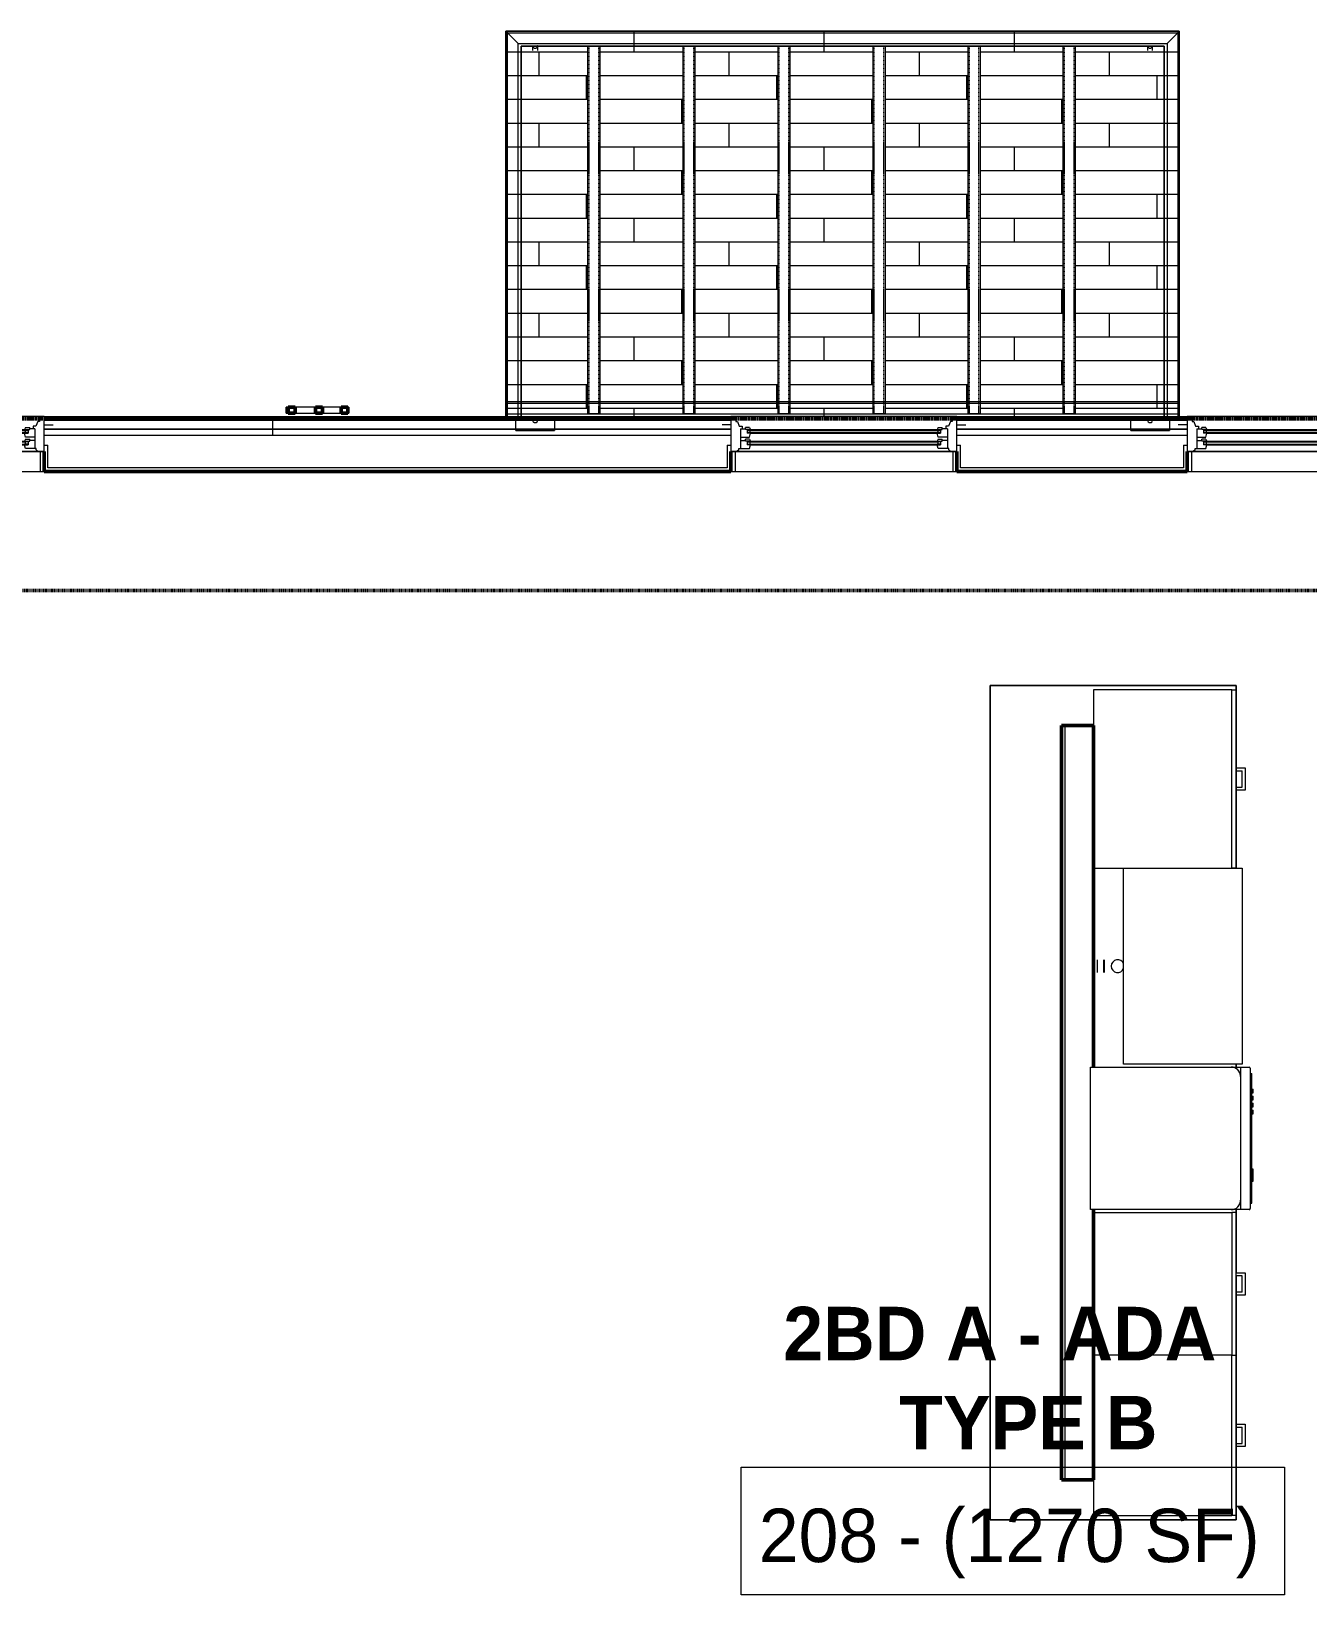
# Model space of a CAD drawing. Header units: inches. Extents: x -4218 to -1830, y 9767 to 12426.
# Drawn here: x -3792.3 to -3577.5, y 11920.6 to 12183.8 of the extents above; entities that cross this region are included whole.
import ezdxf

# ---------------------------------------------------------------- set-up
doc = ezdxf.new("R2010")
doc.units = ezdxf.units.IN
doc.header["$MEASUREMENT"] = 0
doc.linetypes.add('Dash 1_16_', pattern=[0.125, 0.0625, -0.0625])
doc.linetypes.add('Hidden 1_8_', pattern=[0.1875, 0.125, -0.0625])
for name, color, linetype, lineweight in [('0-1', 7, 'Continuous', 5), ('0-2', 10, 'Continuous', 9), ('A-AREA-IDEN', 2, 'Continuous', 9), ('A-FLOR-3', 192, 'Continuous', 9), ('A-FLOR-PATT-1', 9, 'Continuous', 9), ('A-GENM', 5, 'Continuous', 9), ('A-GENM-6', 5, 'Continuous', 50), ('A-GLAZ-1', 151, 'Continuous', 9), ('A-GLAZ-2', 151, 'Continuous', 20), ('A-WALL', 113, 'Continuous', 13), ('A-WALL-1', 7, 'Continuous', 50), ('A-WALL-2', 250, 'Continuous', 13), ('A-WALL-4', 252, 'Continuous', 9), ('A-WALL-7', 113, 'Continuous', 9), ('A-WALL-8', 113, 'Continuous', 50), ('C-PROP-LINE-1', 91, 'Dash 1_16_', 50), ('P-SANR-FIXT-1', 10, 'Continuous', 9), ('P-SANR-FIXT-2', 252, 'Continuous', 9), ('Q-CASE-2', 10, 'Continuous', 9), ('Q-SPCQ-1', 10, 'Continuous', 9), ('S-BEAM', 12, 'Continuous', 9), ('S-BEAM-1', 12, 'Hidden 1_8_', 9)]:
    doc.layers.add(name, color=color, linetype=linetype, lineweight=lineweight)
doc.styles.add('Century Gothic', font='ufonts.com_century-gothic.ttf', dxfattribs={"height": 9})
doc.styles.add('Century Gothic_B', font='GOTHICB.TTF', dxfattribs={"height": 9})

# ---------------------------------------------------------------- blocks, each defined once
blk = doc.blocks.new('Dishwasher_15404 - 34_ counter-547918-BACKGROUND - RCP - 2ND FLOOR')
at = {"layer": 'Q-SPCQ-1'}
for p, q in [((0, 24), (23.68, 24)), ((0, 0), (0, 24)), ((23.68, 24), (25.25, 24)), ((25.25, 24), (26.68, 24)), ((25.25, 24), (25.25, 22.43)), ((26.87, 23.8), (26.87, 0.2)), ((25.25, 22.43), (25.25, 1.57)), ((26.87, 22.91), (27.12, 22.91)), ((27.12, 21.39), (27.12, 22.91)), ((27.12, 20.19), (27.12, 21.39)), ((27.12, 20.28), (27.37, 20.28)), ((27.12, 3.81), (27.12, 20.19)), ((27.12, 19.69), (27.37, 19.69)), ((27.12, 19.1), (27.37, 19.1)), ((27.12, 18.51), (27.37, 18.51)), ((27.37, 19.69), (27.37, 20.28)), ((27.37, 18.51), (27.37, 19.1)), ((27.12, 17.92), (27.37, 17.92)), ((27.12, 17.33), (27.37, 17.33)), ((27.12, 16.74), (27.37, 16.74)), ((27.12, 16.15), (27.37, 16.15)), ((27.37, 17.33), (27.37, 17.92)), ((27.37, 16.15), (27.37, 16.74)), ((27.37, 6.79), (27.12, 6.79)), ((27.37, 5.81), (27.37, 6.79)), ((27.37, 4.82), (27.37, 5.81)), ((27.12, 4.82), (27.37, 4.82)), ((27.12, 2.61), (27.12, 3.81)), ((23.68, 0), (0, 0)), ((25.25, 1.57), (25.25, 0)), ((26.87, 1.09), (27.12, 1.09)), ((27.12, 1.09), (27.12, 2.61)), ((25.25, 0), (23.68, 0)), ((26.68, 0), (25.25, 0))]:
    blk.add_line(p, q, dxfattribs=at)
for centre, radius, start, end in [((23.68, 22.43), 1.57, 360, 90), ((26.68, 23.8), 0.197, 360, 90), ((23.68, 22.43), 1.57, 32.077, 42.3359), ((23.68, 22.43), 1.57, 17.8182, 27.5266), ((23.68, 22.43), 1.57, 360, 13.6425), ((23.68, 1.57), 1.57, 270, 360), ((23.68, 1.57), 1.57, 317.6641, 327.923), ((23.68, 1.57), 1.57, 332.4734, 342.1818), ((23.68, 1.57), 1.57, 346.3575, 360), ((26.68, 0.2), 0.197, 270, 360), ((26.68, 0.2), 0.197, 270, 345)]:
    blk.add_arc(centre, radius, start, end, dxfattribs=at)
blk = doc.blocks.new('Base Cabinet 3 Drawer 230 - Base Cabinet 3 Drawer 230 30_-2574837-BACKGROUND - RCP - 2ND FLOOR')
at = {"layer": 'Q-CASE-2'}
for p, q in [((-14.26, 24), (15.74, 24)), ((-14.26, 23.25), (-14.26, 24)), ((-1.14, 24), (-1.14, 25.5)), ((-1.14, 25.5), (2.61, 25.5)), ((-1.14, 24), (-0.64, 24)), ((2.11, 25), (-0.64, 25)), ((-0.64, 24), (-0.64, 25)), ((2.11, 24), (2.11, 25)), ((2.61, 24), (2.11, 24)), ((2.61, 25.5), (2.61, 24)), ((15.74, 24), (15.74, 23.25)), ((15.74, 23.25), (-14.26, 23.25)), ((-14.26, 23.25), (-14.26, 0)), ((15.74, 0), (15.74, 23.25)), ((-14.26, 0), (15.74, 0))]:
    blk.add_line(p, q, dxfattribs=at)
blk = doc.blocks.new('Base Cabinet 3 Drawer 230 - Base Cabinet 3 Drawer 230 24_-2554933-BACKGROUND - RCP - 2ND FLOOR')
at = {"layer": 'Q-CASE-2'}
for p, q in [((-11.26, -23.25), (-11.26, 0)), ((-11.26, 0), (12.74, 0)), ((12.74, 0), (12.74, -23.25)), ((-11.26, -23.25), (-11.26, -24)), ((12.74, -23.25), (-11.26, -23.25)), ((12.74, -24), (12.74, -23.25)), ((-11.26, -24), (12.74, -24)), ((-0.64, -24), (-1.14, -24)), ((-1.14, -25.5), (-1.14, -24)), ((2.61, -25.5), (-1.14, -25.5)), ((-0.64, -25), (-0.64, -24)), ((-0.64, -25), (2.11, -25)), ((2.11, -25), (2.11, -24)), ((2.11, -24), (2.61, -24)), ((2.61, -24), (2.61, -25.5))]:
    blk.add_line(p, q, dxfattribs=at)
blk = doc.blocks.new('Base Cabinet 3 Drawer 230 - Base Cabinet 3 Drawer 230 27_-2602705-BACKGROUND - RCP - 2ND FLOOR')
at = {"layer": 'Q-CASE-2'}
for p, q in [((-12.76, 24), (14.24, 24)), ((-12.76, 23.25), (-12.76, 24)), ((-1.14, 24), (-1.14, 25.5)), ((-1.14, 25.5), (2.61, 25.5)), ((-1.14, 24), (-0.64, 24)), ((2.11, 25), (-0.64, 25)), ((-0.64, 24), (-0.64, 25)), ((2.11, 24), (2.11, 25)), ((2.61, 24), (2.11, 24)), ((2.61, 25.5), (2.61, 24)), ((14.24, 24), (14.24, 23.25)), ((14.24, 23.25), (-12.76, 23.25)), ((-12.76, 23.25), (-12.76, 0)), ((14.24, 0), (14.24, 23.25)), ((-12.76, 0), (14.24, 0))]:
    blk.add_line(p, q, dxfattribs=at)
blk = doc.blocks.new('kitchen_faucet_14143 - kitchen_faucet_14143-V46-BACKGROUND - RCP - 2ND FLOOR')
at = {"layer": 'P-SANR-FIXT-2'}
for p, q in [((2.26, -1.08), (2.26, 1.08)), ((2.34, 1.08), (2.34, 0.54)), ((2.34, 0.54), (2.34, 0)), ((3.44, -0.28), (3.44, 1.08)), ((2.34, 0), (2.34, -0.77)), ((2.34, -0.77), (2.34, -1.08)), ((3.44, -0.94), (3.44, -0.28)), ((3.44, -1.08), (3.44, -0.94))]:
    blk.add_line(p, q, dxfattribs=at)
at = {"layer": 'P-SANR-FIXT-2', "flags": 128}
blk.add_lwpolyline([(-0.92, -0.6), (-0.96, -0.61), (-1, -0.63)], dxfattribs=at)
at = {"layer": 'P-SANR-FIXT-2'}
for start, end in [(0, 159.9003), (200.0997, 360)]:
    blk.add_arc((0, 0), 1.08, start, end, dxfattribs=at)
blk = doc.blocks.new('Stainless Steel Farmhous Kitchen Sink - Stainless Steel Farmhous Kitchen Sink-2443921-BACKGROUND - RCP - 2ND FLOOR')
at = {"layer": 'P-SANR-FIXT-1'}
for p, q in [((-33, -22.2), (-33, -2.25)), ((-33, -2.25), (0, -2.25)), ((0, -2.25), (0, -22.2)), ((0, -22.2), (-33, -22.2))]:
    blk.add_line(p, q, dxfattribs=at)
blk = doc.blocks.new('CTR - 1st Phase - Unit Layouts_rvt-1-BACKGROUND - RCP - 2ND FLOOR')
at = {"layer": 'A-WALL-1'}
for p, q in [((-3618.87, 11939.94), (-3618.87, 12066.94)), ((-3618.87, 12066.94), (-3613.5, 12066.94)), ((-3613.5, 12066.94), (-3613.5, 12009.44)), ((-3613.5, 11985.44), (-3613.5, 11939.94)), ((-3613.5, 11939.94), (-3618.87, 11939.94))]:
    blk.add_line(p, q, dxfattribs=at)
at = {"layer": 'A-WALL-2'}
blk.add_line((-3618.25, 11939.94), (-3618.25, 12066.94), dxfattribs=at)
at = {"layer": 'A-WALL-4'}
for p, q in [((-3618.87, 12066.94), (-3613.5, 12066.94)), ((-3618.87, 11939.94), (-3618.87, 12066.94)), ((-3613.5, 12066.94), (-3613.5, 12009.44)), ((-3613.5, 11985.44), (-3613.5, 11939.94)), ((-3618.87, 11939.94), (-3613.5, 11939.94))]:
    blk.add_line(p, q, dxfattribs=at)
at = {"layer": 'A-WALL-7'}
for p, q in [((-3630.87, 12073.71), (-3630.87, 11933.19)), ((-3589.5, 12073.71), (-3630.87, 12073.71)), ((-3630.87, 11933.19), (-3630.87, 12073.71)), ((-3630.87, 12073.71), (-3589.5, 12073.71)), ((-3589.5, 12059.81), (-3589.5, 12073.71)), ((-3589.5, 12073.71), (-3589.5, 12059.81)), ((-3589.5, 12059.32), (-3589.5, 12059.81)), ((-3589.5, 12056.56), (-3589.5, 12059.32)), ((-3589.5, 12059.32), (-3589.5, 12056.56)), ((-3589.5, 12056.06), (-3589.5, 12056.56)), ((-3589.5, 12042.94), (-3589.5, 12056.06)), ((-3589.5, 12056.06), (-3589.5, 12042.94)), ((-3589.5, 12009.44), (-3589.5, 12009.94)), ((-3589.5, 12009.94), (-3589.5, 12009.44)), ((-3589.5, 11974.81), (-3589.5, 11985.44)), ((-3589.5, 11985.44), (-3589.5, 11974.81)), ((-3589.5, 11974.32), (-3589.5, 11974.81)), ((-3589.5, 11971.56), (-3589.5, 11974.32)), ((-3589.5, 11974.32), (-3589.5, 11971.56)), ((-3589.5, 11971.06), (-3589.5, 11971.56)), ((-3589.5, 11949.31), (-3589.5, 11971.06)), ((-3589.5, 11971.06), (-3589.5, 11949.31)), ((-3589.5, 11948.82), (-3589.5, 11949.31)), ((-3589.5, 11946.06), (-3589.5, 11948.82)), ((-3589.5, 11948.82), (-3589.5, 11946.06)), ((-3589.5, 11945.56), (-3589.5, 11946.06)), ((-3589.5, 11933.19), (-3589.5, 11945.56)), ((-3589.5, 11945.56), (-3589.5, 11933.19)), ((-3630.87, 11933.19), (-3589.5, 11933.19)), ((-3589.5, 11933.19), (-3630.87, 11933.19))]:
    blk.add_line(p, q, dxfattribs=at)
at = {"layer": '0-2'}
for name, p, rotation in [('Base Cabinet 3 Drawer 230 - Base Cabinet 3 Drawer 230 30_-2574837-BACKGROUND - RCP - 2ND FLOOR', (-3613.5, 12058.68), 270.0000000000004), ('Stainless Steel Farmhous Kitchen Sink - Stainless Steel Farmhous Kitchen Sink-2443921-BACKGROUND - RCP - 2ND FLOOR', (-3610.68, 12042.94), 89.99999999999078), ('kitchen_faucet_14143 - kitchen_faucet_14143-V46-BACKGROUND - RCP - 2ND FLOOR', (-3609.45, 12026.44), 180), ('Base Cabinet 3 Drawer 230 - Base Cabinet 3 Drawer 230 24_-2554933-BACKGROUND - RCP - 2ND FLOOR', (-3613.5, 11972.2), 89.99999999998622), ('Base Cabinet 3 Drawer 230 - Base Cabinet 3 Drawer 230 27_-2602705-BACKGROUND - RCP - 2ND FLOOR', (-3613.5, 11948.18), 270.0000000000004)]:
    blk.add_blockref(name, p, dxfattribs=dict(at, rotation=rotation))
blk.add_blockref('Dishwasher_15404 - 34_ counter-547918-BACKGROUND - RCP - 2ND FLOOR', (-3614, 11985.44), dxfattribs=at)
blk = doc.blocks.new('Basic Wall _ EXT - FIBER CEMENT - LARGE - ___-2505162-BACKGROUND - RCP - 2ND FLOOR')
at = {"layer": 'A-WALL-7'}
for p, q in [((-3674.54, 12118.91), (-3790.11, 12118.91)), ((-3674.54, 12118.91), (-3790.11, 12118.91)), ((-3790.11, 12118.88), (-3674.54, 12118.88)), ((-3674.54, 12118.88), (-3790.11, 12118.88)), ((-3674.54, 12116.87), (-3790.11, 12116.87)), ((-3674.54, 12116.87), (-3790.11, 12116.87)), ((-3790.11, 12116.84), (-3674.54, 12116.84)), ((-3751.71, 12116.84), (-3790.11, 12116.84)), ((-3674.54, 12116.84), (-3751.71, 12116.84)), ((-3597.74, 12118.91), (-3636.51, 12118.91)), ((-3597.74, 12118.91), (-3636.51, 12118.91)), ((-3636.51, 12118.88), (-3597.74, 12118.88)), ((-3597.74, 12118.88), (-3636.51, 12118.88)), ((-3597.74, 12116.87), (-3636.51, 12116.87)), ((-3597.74, 12116.87), (-3636.51, 12116.87)), ((-3636.51, 12116.84), (-3597.74, 12116.84)), ((-3597.74, 12116.84), (-3636.51, 12116.84))]:
    blk.add_line(p, q, dxfattribs=at)
blk = doc.blocks.new('Window-Double_Hung-Andersen-400_Series-Tilt_Wash - DOUBLE HUNG - REVERSE COTTAGE - 2ND FLOOR-2888385-BACKGROUND - RCP - 2ND FLOOR')
at = {"layer": 'A-GLAZ-1'}
for p, q in [((-16.29, 2.5), (-15.7, 2.5)), ((-16.29, 2.12), (-15.7, 2.12)), ((-16.29, 0.56), (-15.7, 0.56)), ((-16.29, 0.19), (-15.7, 0.19)), ((-15.82, 2.5), (-15.82, 2.12)), ((-15.82, 0.56), (-15.82, 0.19)), ((-15.7, 2.62), (15.7, 2.62)), ((-15.7, 2.5), (15.7, 2.5)), ((-15.7, 2.12), (15.7, 2.12)), ((-15.7, 2), (15.7, 2)), ((-15.7, 0.69), (15.7, 0.69)), ((-15.7, 0.56), (15.7, 0.56)), ((-15.7, 0.19), (15.7, 0.19)), ((-15.7, 0.06), (15.7, 0.06)), ((16.29, 2.5), (15.7, 2.5)), ((16.29, 2.12), (15.7, 2.12)), ((16.29, 0.56), (15.7, 0.56)), ((16.29, 0.19), (15.7, 0.19)), ((15.82, 2.5), (15.82, 2.12)), ((15.82, 0.56), (15.82, 0.19)), ((-19.01, -2.44), (-19.01, -3.94)), ((-19.01, -2.44), (-18.95, -2.44)), ((18.95, -1.06), (-18.95, -1.06)), ((-18.95, -1.06), (-18.95, -4.44)), ((-18.32, -1.06), (-18.32, -4.44)), ((18.32, -1.06), (18.32, -4.44)), ((18.95, -4.44), (18.95, -1.06)), ((18.95, -2.44), (19.01, -2.44)), ((19.01, -3.94), (19.01, -2.44)), ((-19.01, -3.94), (-18.95, -3.94)), ((-18.95, -4.44), (18.95, -4.44)), ((18.95, -3.94), (19.01, -3.94))]:
    blk.add_line(p, q, dxfattribs=at)
at = {"layer": 'A-GLAZ-2'}
for p, q in [((-19.01, 3.44), (-20.51, 3.44)), ((19.01, 4.81), (-19.01, 4.81)), ((-19.01, 4.81), (-19.01, -1.06)), ((-18.2, 4.81), (-18.2, 4)), ((-18.2, 4), (-17.92, 4)), ((-17.92, 4), (-17.61, 3.19)), ((-17.61, 3.19), (-17.14, 3.19)), ((-17.42, 2.75), (-16.57, 2.75)), ((-17.42, 2.75), (-17.42, -0.56)), ((-17.14, 3.19), (-17.14, 2.75)), ((-15.86, 2.97), (-16.57, 2.97)), ((-16.57, 2.62), (-16.57, 2.97)), ((-15.86, 2.97), (-15.7, 2.62)), ((15.86, 2.97), (15.7, 2.62)), ((15.86, 2.97), (16.57, 2.97)), ((16.57, 2.62), (16.57, 2.97)), ((17.42, 2.75), (16.57, 2.75)), ((17.14, 3.19), (17.14, 2.75)), ((17.61, 3.19), (17.14, 3.19)), ((17.42, 2.75), (17.42, -0.56)), ((17.92, 4), (17.61, 3.19)), ((18.2, 4), (17.92, 4)), ((18.2, 4.81), (18.2, 4)), ((19.01, -1.06), (19.01, 4.81)), ((19.01, 3.44), (20.51, 3.44)), ((-17.42, 1.37), (-15.86, 1.37)), ((-17.42, 0.81), (-16.57, 0.81)), ((-15.7, 2.62), (-16.57, 2.62)), ((-15.86, 1.03), (-16.57, 1.03)), ((-16.57, 0.69), (-16.57, 1.03)), ((-15.7, 0.69), (-16.57, 0.69)), ((-16.29, 2.62), (-16.29, 2)), ((-15.7, 2), (-16.29, 2)), ((-16.29, 0.69), (-16.29, 0.06)), ((-15.7, 0.06), (-16.29, 0.06)), ((-15.86, 1.37), (-15.7, 2)), ((-15.86, 1.03), (-15.7, 0.69)), ((-15.86, -0.56), (-15.7, 0.06)), ((15.7, 2.62), (16.57, 2.62)), ((15.7, 2), (16.29, 2)), ((15.86, 1.37), (15.7, 2)), ((15.86, 1.03), (15.7, 0.69)), ((15.7, 0.69), (16.57, 0.69)), ((15.7, 0.06), (16.29, 0.06)), ((15.86, -0.56), (15.7, 0.06)), ((17.42, 1.37), (15.86, 1.37)), ((15.86, 1.03), (16.57, 1.03)), ((16.29, 2.62), (16.29, 2)), ((16.29, 0.69), (16.29, 0.06)), ((16.57, 0.69), (16.57, 1.03)), ((17.42, 0.81), (16.57, 0.81)), ((-19.01, -1.06), (19.01, -1.06)), ((-17.67, -0.78), (-18, -1.06)), ((-17.67, -0.78), (-17.67, -0.56)), ((-17.67, -0.56), (-15.86, -0.56)), ((17.67, -0.56), (15.86, -0.56)), ((17.67, -0.78), (17.67, -0.56)), ((17.67, -0.78), (18, -1.06))]:
    blk.add_line(p, q, dxfattribs=at)
blk = doc.blocks.new('Walls 71 - Walls 1-2571845-BACKGROUND - RCP - 2ND FLOOR')
at = {"layer": 'A-WALL-7'}
for p, q in [((-3604.36, 12180.6), (-3604.36, 12181.31)), ((-3603.61, 12181.31), (-3603.61, 12180.6)), ((-3607.23, 12118.59), (-3607.23, 12118.88)), ((-3607.23, 12116.84), (-3607.23, 12118.59)), ((-3607.23, 12116.64), (-3607.23, 12116.84)), ((-3601.17, 12116.64), (-3607.23, 12116.64)), ((-3607.23, 12116.64), (-3600.73, 12116.64)), ((-3604.36, 12118.59), (-3604.36, 12118.88)), ((-3604.36, 12118.27), (-3604.36, 12118.55)), ((-3603.61, 12118.88), (-3603.61, 12118.59)), ((-3603.61, 12118.55), (-3603.61, 12118.27)), ((-3600.73, 12116.64), (-3601.17, 12116.64)), ((-3600.73, 12118.88), (-3600.73, 12118.59)), ((-3600.73, 12118.57), (-3600.73, 12116.84)), ((-3600.73, 12116.84), (-3600.73, 12116.64))]:
    blk.add_line(p, q, dxfattribs=at)
for centre, start_param, end_param in [((-3603.98, 12181.32), 2.994857, 3.141593), ((-3603.98, 12181.32), 3.19067, 6.234108), ((-3603.98, 12181.32), 0.094304, 0.261799), ((-3603.98, 12118.27), 2.923753, 3.119324), ((-3603.98, 12118.27), 3.141593, 3.665191), ((-3603.98, 12118.27), 2.698715, 2.879092), ((-3603.98, 12118.27), 2.356194, 2.61664), ((-3603.98, 12118.27), 3.745699, 5.759587), ((-3603.98, 12118.27), 2.110742, 2.354281), ((-3603.98, 12118.27), 1.832596, 2.092053), ((-3603.98, 12118.27), 1.696161, 1.829985), ((-3603.98, 12118.27), 1.570796, 1.696161), ((-3603.98, 12118.27), 1.445432, 1.568095), ((-3603.98, 12118.27), 1.308997, 1.445432), ((-3603.98, 12118.27), 1.047198, 1.30639), ((-3603.98, 12118.27), 0.785398, 1.043287), ((-3603.98, 12118.27), 0.523599, 0.783492), ((-3603.98, 12118.27), 0.261799, 0.522251), ((-3603.98, 12118.27), 5.772139, 6.021386), ((-3603.98, 12118.27), 0, 0.21784), ((-3603.98, 12118.27), 6.021386, 6.283185)]:
    blk.add_ellipse(centre, major_axis=(0.375, 0), ratio=0.86769, start_param=start_param, end_param=end_param, dxfattribs=at)
blk = doc.blocks.new('Walls 72 - Walls 1-2571864-BACKGROUND - RCP - 2ND FLOOR')
at = {"layer": 'A-WALL-7'}
for p, q in [((-3707.85, 12180.6), (-3707.85, 12181.31)), ((-3707.1, 12181.31), (-3707.1, 12180.6)), ((-3710.73, 12118.59), (-3710.73, 12118.88)), ((-3710.73, 12116.84), (-3710.73, 12118.59)), ((-3710.73, 12116.64), (-3710.73, 12116.84)), ((-3704.34, 12116.64), (-3710.73, 12116.64)), ((-3710.73, 12116.64), (-3704.23, 12116.64)), ((-3707.85, 12118.59), (-3707.85, 12118.88)), ((-3707.85, 12118.27), (-3707.85, 12118.59)), ((-3707.1, 12118.88), (-3707.1, 12118.59)), ((-3707.1, 12118.59), (-3707.1, 12118.27)), ((-3704.23, 12116.64), (-3704.34, 12116.64)), ((-3704.23, 12118.88), (-3704.23, 12118.59)), ((-3704.23, 12118.59), (-3704.23, 12116.84)), ((-3704.23, 12116.84), (-3704.23, 12116.64))]:
    blk.add_line(p, q, dxfattribs=at)
for centre, start_param, end_param in [((-3707.48, 12181.32), 2.879793, 3.141593), ((-3707.48, 12181.32), 3.19067, 6.234108), ((-3707.48, 12181.32), 0, 0.261799), ((-3707.48, 12118.27), 2.923753, 3.119324), ((-3707.48, 12118.27), 3.141593, 3.665191), ((-3707.48, 12118.27), 2.698715, 2.879092), ((-3707.48, 12118.27), 2.356194, 2.61664), ((-3707.48, 12118.27), 3.665191, 3.926991), ((-3707.48, 12118.27), 3.926991, 4.18879), ((-3707.48, 12118.27), 2.094395, 2.263913), ((-3707.48, 12118.27), 1.832596, 2.092053), ((-3707.48, 12118.27), 4.18879, 4.974188), ((-3707.48, 12118.27), 1.696161, 1.829985), ((-3707.48, 12118.27), 1.570796, 1.696161), ((-3707.48, 12118.27), 1.445432, 1.568095), ((-3707.48, 12118.27), 1.308997, 1.445432), ((-3707.48, 12118.27), 1.047198, 1.30639), ((-3707.48, 12118.27), 4.974188, 5.235988), ((-3707.48, 12118.27), 0.882871, 1.044861), ((-3707.48, 12118.27), 5.235988, 6.283185), ((-3707.48, 12118.27), 0.523599, 0.783492), ((-3707.48, 12118.27), 0.261799, 0.522251), ((-3707.48, 12118.27), 0, 0.21784)]:
    blk.add_ellipse(centre, major_axis=(0.375, 0), ratio=0.86769, start_param=start_param, end_param=end_param, dxfattribs=at)
blk = doc.blocks.new('Walls 142 - Walls 3-2571884-BACKGROUND - RCP - 2ND FLOOR')
at = {"layer": 'A-WALL-7'}
for p, q in [((-3712.39, 12183.84), (-3599.06, 12183.84)), ((-3712.39, 12121.48), (-3712.39, 12183.84)), ((-3599.06, 12183.84), (-3712.39, 12183.84)), ((-3712.39, 12183.84), (-3712.39, 12118.95)), ((-3712.39, 12183.84), (-3599.06, 12183.84)), ((-3712.39, 12121.48), (-3712.39, 12183.84)), ((-3712.11, 12183.57), (-3599.33, 12183.57)), ((-3712.11, 12183.57), (-3710.34, 12181.8)), ((-3710.34, 12181.8), (-3712.11, 12183.57)), ((-3712.11, 12183.57), (-3599.33, 12183.57)), ((-3712.11, 12121.48), (-3712.11, 12183.57)), ((-3712.11, 12121.48), (-3712.11, 12183.57)), ((-3601.1, 12181.8), (-3599.33, 12183.57)), ((-3599.33, 12183.57), (-3601.1, 12181.8)), ((-3599.33, 12183.57), (-3599.33, 12121.48)), ((-3599.33, 12183.57), (-3599.33, 12121.48)), ((-3599.06, 12183.84), (-3599.06, 12121.48)), ((-3599.06, 12183.84), (-3599.06, 12118.95)), ((-3599.06, 12183.84), (-3599.06, 12121.48)), ((-3710.34, 12181.8), (-3601.1, 12181.8)), ((-3710.34, 12181.8), (-3601.1, 12181.8)), ((-3710.34, 12121.48), (-3710.34, 12181.8)), ((-3710.34, 12121.48), (-3710.34, 12181.8)), ((-3707.85, 12181.31), (-3709.86, 12181.31)), ((-3709.86, 12181.31), (-3709.86, 12121.48)), ((-3709.86, 12181.31), (-3601.59, 12181.31)), ((-3709.86, 12118.95), (-3709.86, 12181.31)), ((-3707.11, 12181.31), (-3707.85, 12181.31)), ((-3698.59, 12181.31), (-3707.1, 12181.31)), ((-3698.4, 12181.31), (-3698.59, 12181.31)), ((-3696.78, 12181.31), (-3698.4, 12181.31)), ((-3696.59, 12181.31), (-3696.78, 12181.31)), ((-3682.59, 12181.31), (-3696.59, 12181.31)), ((-3682.4, 12181.31), (-3682.59, 12181.31)), ((-3680.78, 12181.31), (-3682.4, 12181.31)), ((-3680.59, 12181.31), (-3680.78, 12181.31)), ((-3666.59, 12181.31), (-3680.59, 12181.31)), ((-3666.4, 12181.31), (-3666.59, 12181.31)), ((-3664.78, 12181.31), (-3666.4, 12181.31)), ((-3664.59, 12181.31), (-3664.78, 12181.31)), ((-3650.59, 12181.31), (-3664.59, 12181.31)), ((-3650.4, 12181.31), (-3650.59, 12181.31)), ((-3648.78, 12181.31), (-3650.4, 12181.31)), ((-3648.59, 12181.31), (-3648.78, 12181.31)), ((-3634.59, 12181.31), (-3648.59, 12181.31)), ((-3634.4, 12181.31), (-3634.59, 12181.31)), ((-3632.78, 12181.31), (-3634.4, 12181.31)), ((-3632.59, 12181.31), (-3632.78, 12181.31)), ((-3618.59, 12181.31), (-3632.59, 12181.31)), ((-3618.4, 12181.31), (-3618.59, 12181.31)), ((-3616.78, 12181.31), (-3618.4, 12181.31)), ((-3616.59, 12181.31), (-3616.78, 12181.31)), ((-3604.36, 12181.31), (-3616.59, 12181.31)), ((-3603.61, 12181.31), (-3604.35, 12181.31)), ((-3601.59, 12181.31), (-3603.61, 12181.31)), ((-3601.59, 12118.95), (-3601.59, 12181.31)), ((-3601.59, 12181.31), (-3601.59, 12121.48)), ((-3601.1, 12181.8), (-3601.1, 12121.48)), ((-3601.1, 12181.8), (-3601.1, 12121.48)), ((-3712.39, 12121.48), (-3712.11, 12121.48)), ((-3712.39, 12121.48), (-3712.39, 12121.4)), ((-3712.39, 12121.28), (-3712.39, 12121.48)), ((-3712.39, 12121.48), (-3712.39, 12118.95)), ((-3712.39, 12121.48), (-3599.06, 12121.48)), ((-3712.39, 12121.21), (-3712.39, 12121.48)), ((-3712.39, 12119.44), (-3712.39, 12121.4)), ((-3712.39, 12121.4), (-3712.39, 12121.35)), ((-3712.39, 12119.44), (-3712.39, 12121.4)), ((-3712.39, 12121.35), (-3712.39, 12121.21)), ((-3712.39, 12121.21), (-3712.39, 12121.28)), ((-3712.39, 12121.21), (-3712.39, 12119.44)), ((-3712.39, 12119.44), (-3712.39, 12121.21)), ((-3712.39, 12121.21), (-3709.86, 12121.21)), ((-3712.39, 12121.21), (-3712.11, 12121.21)), ((-3712.39, 12119.44), (-3712.39, 12121.21)), ((-3712.39, 12118.95), (-3712.39, 12119.44)), ((-3712.39, 12118.95), (-3712.39, 12119.44)), ((-3712.39, 12118.95), (-3712.39, 12119.44)), ((-3712.37, 12119.44), (-3709.86, 12119.44)), ((-3712.37, 12119.44), (-3709.86, 12119.44)), ((-3712.25, 12121.48), (-3712.18, 12121.48)), ((-3712.18, 12121.48), (-3710.34, 12121.48)), ((-3712.11, 12121.48), (-3710.34, 12121.48)), ((-3712.11, 12118.95), (-3712.11, 12121.48)), ((-3712.11, 12121.21), (-3712.11, 12121.48)), ((-3712.11, 12121.21), (-3710.34, 12121.21)), ((-3712.11, 12119.44), (-3712.11, 12121.21)), ((-3712.11, 12118.95), (-3712.11, 12119.44)), ((-3710.34, 12121.48), (-3709.86, 12121.48)), ((-3710.34, 12121.48), (-3709.86, 12121.48)), ((-3710.34, 12118.95), (-3710.34, 12121.48)), ((-3710.34, 12118.95), (-3710.34, 12121.48)), ((-3710.34, 12121.21), (-3709.86, 12121.21)), ((-3709.86, 12121.48), (-3698.59, 12121.48)), ((-3709.86, 12121.48), (-3698.59, 12121.48)), ((-3709.86, 12121.4), (-3709.86, 12121.35)), ((-3709.86, 12121.35), (-3709.86, 12121.28)), ((-3709.86, 12121.28), (-3709.86, 12121.21)), ((-3709.86, 12121.21), (-3601.59, 12121.21)), ((-3709.86, 12121.21), (-3698.59, 12121.21)), ((-3709.86, 12121.21), (-3709.86, 12119.44)), ((-3709.86, 12119.44), (-3601.59, 12119.44)), ((-3709.86, 12119.44), (-3601.59, 12119.44)), ((-3709.86, 12119.44), (-3709.86, 12118.95)), ((-3696.6, 12121.48), (-3682.59, 12121.48)), ((-3696.6, 12121.48), (-3682.59, 12121.48)), ((-3696.6, 12121.21), (-3682.59, 12121.21)), ((-3680.6, 12121.48), (-3666.59, 12121.48)), ((-3680.6, 12121.48), (-3666.59, 12121.48)), ((-3680.6, 12121.21), (-3666.59, 12121.21)), ((-3664.6, 12121.48), (-3650.59, 12121.48)), ((-3664.6, 12121.48), (-3650.59, 12121.48)), ((-3664.6, 12121.21), (-3650.59, 12121.21)), ((-3648.6, 12121.48), (-3634.59, 12121.48)), ((-3648.6, 12121.48), (-3634.59, 12121.48)), ((-3648.6, 12121.21), (-3634.59, 12121.21)), ((-3632.6, 12121.48), (-3618.59, 12121.48)), ((-3632.6, 12121.48), (-3618.59, 12121.48)), ((-3632.6, 12121.21), (-3618.59, 12121.21)), ((-3616.6, 12121.48), (-3601.59, 12121.48)), ((-3616.6, 12121.48), (-3601.59, 12121.48)), ((-3616.6, 12121.21), (-3601.59, 12121.21)), ((-3601.59, 12121.48), (-3601.1, 12121.48)), ((-3601.59, 12121.48), (-3601.1, 12121.48)), ((-3601.59, 12121.4), (-3601.59, 12121.35)), ((-3601.59, 12121.34), (-3601.59, 12121.28)), ((-3601.59, 12121.28), (-3601.59, 12119.44)), ((-3601.59, 12121.21), (-3599.06, 12121.21)), ((-3601.59, 12121.21), (-3601.1, 12121.21)), ((-3601.59, 12119.44), (-3599.08, 12119.44)), ((-3601.59, 12119.44), (-3599.08, 12119.44)), ((-3601.59, 12119.44), (-3601.59, 12118.95)), ((-3601.1, 12121.48), (-3599.33, 12121.48)), ((-3601.1, 12121.48), (-3599.27, 12121.48)), ((-3601.1, 12121.48), (-3601.1, 12118.95)), ((-3601.1, 12121.48), (-3601.1, 12118.95)), ((-3601.1, 12121.21), (-3599.33, 12121.21)), ((-3599.33, 12121.48), (-3599.06, 12121.48)), ((-3599.33, 12121.48), (-3599.33, 12118.95)), ((-3599.33, 12121.48), (-3599.33, 12121.21)), ((-3599.33, 12121.21), (-3599.06, 12121.21)), ((-3599.33, 12121.21), (-3599.33, 12119.44)), ((-3599.33, 12119.44), (-3599.33, 12118.95)), ((-3599.26, 12121.48), (-3599.2, 12121.48)), ((-3599.06, 12118.95), (-3599.06, 12121.48)), ((-3599.06, 12121.48), (-3599.06, 12121.21)), ((-3599.06, 12121.21), (-3599.06, 12121.48)), ((-3599.06, 12121.48), (-3599.06, 12121.21)), ((-3599.06, 12121.4), (-3599.06, 12119.44)), ((-3599.06, 12121.4), (-3599.06, 12119.44)), ((-3599.06, 12121.21), (-3599.06, 12119.44)), ((-3599.06, 12119.44), (-3599.06, 12121.21)), ((-3599.06, 12121.21), (-3599.06, 12119.44)), ((-3599.06, 12119.44), (-3599.06, 12118.95)), ((-3599.06, 12119.44), (-3599.06, 12118.95)), ((-3599.06, 12119.44), (-3599.06, 12118.95)), ((-3674.54, 12118.95), (-3712.39, 12118.95)), ((-3712.11, 12118.95), (-3712.39, 12118.95)), ((-3712.39, 12118.95), (-3712.11, 12118.95)), ((-3709.86, 12118.95), (-3712.39, 12118.95)), ((-3712.31, 12118.95), (-3710.34, 12118.95)), ((-3712.31, 12118.95), (-3710.34, 12118.95)), ((-3710.34, 12118.95), (-3712.11, 12118.95)), ((-3712.11, 12118.95), (-3710.34, 12118.95)), ((-3710.34, 12118.95), (-3709.86, 12118.95)), ((-3710.34, 12118.95), (-3709.86, 12118.95)), ((-3709.86, 12118.95), (-3674.54, 12118.95)), ((-3636.51, 12118.95), (-3601.59, 12118.95)), ((-3599.06, 12118.95), (-3636.51, 12118.95)), ((-3601.59, 12118.95), (-3601.1, 12118.95)), ((-3599.06, 12118.95), (-3601.59, 12118.95)), ((-3601.59, 12118.95), (-3601.1, 12118.95)), ((-3601.1, 12118.95), (-3599.14, 12118.95)), ((-3601.1, 12118.95), (-3599.33, 12118.95)), ((-3599.33, 12118.95), (-3601.1, 12118.95)), ((-3601.1, 12118.95), (-3599.14, 12118.95)), ((-3599.33, 12118.95), (-3599.07, 12118.95)), ((-3599.06, 12118.95), (-3599.33, 12118.95)), ((-3599.07, 12118.95), (-3599.06, 12118.95))]:
    blk.add_line(p, q, dxfattribs=at)
for points, knots in [([(-3712.39, 12183.84), (-3712.39, 12183.84), (-3712.38, 12183.83), (-3712.37, 12183.82), (-3712.35, 12183.8), (-3712.33, 12183.79), (-3712.32, 12183.77), (-3712.3, 12183.76), (-3712.28, 12183.73), (-3712.26, 12183.71), (-3712.23, 12183.69), (-3712.21, 12183.67), (-3712.17, 12183.63), (-3712.14, 12183.59), (-3712.11, 12183.57)], [0, 0, 0, 0, 0.166667, 0.25, 0.333333, 0.416667, 0.458333, 0.5, 0.583333, 0.666667, 0.708333, 0.75, 0.833333, 1, 1, 1, 1]), ([(-3712.35, 12183.8), (-3712.36, 12183.81), (-3712.37, 12183.82), (-3712.38, 12183.83), (-3712.39, 12183.84), (-3712.39, 12183.84)], [0.6666667, 0.6666667, 0.6666667, 0.6666667, 0.75, 0.8333333, 1, 1, 1, 1]), ([(-3712.11, 12183.57), (-3712.14, 12183.59), (-3712.17, 12183.63), (-3712.22, 12183.67), (-3712.25, 12183.7), (-3712.27, 12183.72), (-3712.28, 12183.74), (-3712.3, 12183.76), (-3712.32, 12183.77), (-3712.33, 12183.79), (-3712.34, 12183.8), (-3712.35, 12183.8)], [0, 0, 0, 0, 0.1666667, 0.25, 0.3333333, 0.375, 0.4166667, 0.5, 0.5416667, 0.5833333, 0.6666667, 0.6666667, 0.6666667, 0.6666667]), ([(-3599.33, 12183.57), (-3599.31, 12183.59), (-3599.27, 12183.63), (-3599.23, 12183.67), (-3599.2, 12183.7), (-3599.18, 12183.72), (-3599.16, 12183.74), (-3599.15, 12183.76), (-3599.13, 12183.77), (-3599.11, 12183.79), (-3599.1, 12183.8), (-3599.08, 12183.82), (-3599.07, 12183.83), (-3599.07, 12183.83)], [-1, -1, -1, -1, -0.8333333, -0.75, -0.6666667, -0.625, -0.5833333, -0.5, -0.4583333, -0.4166667, -0.3333333, -0.25, -0.1666667, -0.1666667, -0.1666667, -0.1666667]), ([(-3599.07, 12183.83), (-3599.07, 12183.83), (-3599.08, 12183.82), (-3599.1, 12183.8), (-3599.11, 12183.79), (-3599.13, 12183.77), (-3599.15, 12183.76), (-3599.16, 12183.74), (-3599.18, 12183.72), (-3599.2, 12183.7), (-3599.23, 12183.67), (-3599.27, 12183.63), (-3599.31, 12183.59), (-3599.33, 12183.57)], [-0.8333333, -0.8333333, -0.8333333, -0.8333333, -0.75, -0.6666667, -0.5833333, -0.5416667, -0.5, -0.4166667, -0.375, -0.3333333, -0.25, -0.1666667, 0, 0, 0, 0])]:
    blk.add_open_spline(points, degree=3, knots=knots, dxfattribs=at)
for points in [[(-3599.07, 12183.83), (-3599.06, 12183.84), (-3599.06, 12183.84), (-3599.06, 12183.84)], [(-3599.06, 12183.84), (-3599.06, 12183.84), (-3599.06, 12183.84), (-3599.07, 12183.83)]]:
    blk.add_open_spline(points, degree=3, dxfattribs=at)
blk = doc.blocks.new('CISC HSS Rectangular_CSA G40_21_ - HS102x51x4_8-V137-BACKGROUND - RCP - 2ND FLOOR')
at = {"layer": 'S-BEAM'}
for p, q in [((-30.9, 1), (28.92, 1)), ((-30.9, 1), (-30.9, 0.62)), ((-30.9, 0.89), (-30.9, 1)), ((-30.9, 0.82), (-30.9, 0.89)), ((-30.9, 0.62), (-30.9, 0.82)), ((-30.9, 0.62), (-30.9, 0.81)), ((-30.9, 0.81), (-30.9, 0.62)), ((-30.9, 0.62), (-30.9, -0.62)), ((-30.9, 0.62), (-30.9, -0.62)), ((28.92, 1), (30.9, 1)), ((30.9, 0.62), (30.9, 1)), ((30.9, -0.62), (30.9, 0.62)), ((-30.9, -0.62), (-30.9, -1)), ((-30.9, -0.82), (-30.9, -0.62)), ((-30.9, -0.62), (-30.9, -0.81)), ((-30.9, -0.81), (-30.9, -0.62)), ((-30.9, -1), (-30.9, -0.82)), ((28.92, -1), (-30.9, -1)), ((30.9, -1), (28.92, -1)), ((30.9, -1), (30.9, -0.62))]:
    blk.add_line(p, q, dxfattribs=at)
at = {"layer": 'S-BEAM-1'}
for p, q in [((28.92, 0.81), (-30.9, 0.81)), ((30.9, 0.81), (28.92, 0.81)), ((28.92, -0.81), (-30.9, -0.81)), ((30.9, -0.81), (28.92, -0.81))]:
    blk.add_line(p, q, dxfattribs=at)
blk = doc.blocks.new('CISC HSS Rectangular_CSA G40_21_ - HS102x51x4_8-V139-BACKGROUND - RCP - 2ND FLOOR')
at = {"layer": 'S-BEAM'}
for p, q in [((-30.9, 1), (28.92, 1)), ((-30.9, 1), (-30.9, 0.62)), ((-30.9, 0.82), (-30.9, 1)), ((-30.9, 0.62), (-30.9, 0.82)), ((-30.9, 0.62), (-30.9, 0.81)), ((-30.9, 0.81), (-30.9, 0.62)), ((-30.9, 0.62), (-30.9, -0.62)), ((-30.9, 0.62), (-30.9, -0.62)), ((28.92, 1), (30.9, 1)), ((30.9, 0.62), (30.9, 1)), ((30.9, -0.62), (30.9, 0.62)), ((-30.9, -0.62), (-30.9, -1)), ((-30.9, -0.82), (-30.9, -0.62)), ((-30.9, -0.62), (-30.9, -0.81)), ((-30.9, -0.81), (-30.9, -0.62)), ((-30.9, -0.89), (-30.9, -0.82)), ((-30.9, -1), (-30.9, -0.89)), ((28.92, -1), (-30.9, -1)), ((30.9, -1), (28.92, -1)), ((30.9, -1), (30.9, -0.62))]:
    blk.add_line(p, q, dxfattribs=at)
at = {"layer": 'S-BEAM-1'}
for p, q in [((28.92, 0.81), (-30.9, 0.81)), ((30.9, 0.81), (28.92, 0.81)), ((28.92, -0.81), (-30.9, -0.81)), ((30.9, -0.81), (28.92, -0.81))]:
    blk.add_line(p, q, dxfattribs=at)
blk = doc.blocks.new('CISC HSS Rectangular_CSA G40_21_ - HS102x51x4_8-2765058-BACKGROUND - RCP - 2ND FLOOR')
at = {"layer": 'S-BEAM'}
for p, q in [((-30.9, 1), (28.92, 1)), ((-30.9, 1), (-30.9, 0.62)), ((-30.9, 0.82), (-30.9, 1)), ((-30.9, 0.62), (-30.9, 0.82)), ((-30.9, 0.62), (-30.9, 0.81)), ((-30.9, 0.81), (-30.9, 0.62)), ((-30.9, 0.62), (-30.9, -0.62)), ((-30.9, 0.62), (-30.9, -0.62)), ((28.92, 1), (30.9, 1)), ((30.9, 0.62), (30.9, 1)), ((30.9, -0.62), (30.9, 0.62)), ((-30.9, -0.62), (-30.9, -1)), ((-30.9, -0.82), (-30.9, -0.62)), ((-30.9, -0.62), (-30.9, -0.81)), ((-30.9, -0.81), (-30.9, -0.62)), ((-30.9, -1), (-30.9, -0.82)), ((28.92, -1), (-30.9, -1)), ((30.9, -1), (28.92, -1)), ((30.9, -1), (30.9, -0.62))]:
    blk.add_line(p, q, dxfattribs=at)
at = {"layer": 'S-BEAM-1'}
for p, q in [((28.92, 0.81), (-30.9, 0.81)), ((30.9, 0.81), (28.92, 0.81)), ((28.92, -0.81), (-30.9, -0.81)), ((30.9, -0.81), (28.92, -0.81))]:
    blk.add_line(p, q, dxfattribs=at)
blk = doc.blocks.new('CISC HSS Rectangular_CSA G40_21_ - HS102x51x4_8-V140-BACKGROUND - RCP - 2ND FLOOR')
at = {"layer": 'S-BEAM'}
for p, q in [((-30.9, 1), (28.92, 1)), ((-30.9, 1), (-30.9, 0.62)), ((-30.9, 0.82), (-30.9, 1)), ((-30.9, 0.62), (-30.9, 0.82)), ((-30.9, 0.62), (-30.9, 0.81)), ((-30.9, 0.81), (-30.9, 0.76)), ((-30.9, 0.76), (-30.9, 0.62)), ((-30.9, 0.62), (-30.9, -0.62)), ((-30.9, 0.62), (-30.9, -0.62)), ((28.92, 1), (30.9, 1)), ((30.9, 0.62), (30.9, 1)), ((30.9, -0.62), (30.9, 0.62)), ((-30.9, -0.62), (-30.9, -1)), ((-30.9, -0.82), (-30.9, -0.62)), ((-30.9, -0.62), (-30.9, -0.81)), ((-30.9, -0.81), (-30.9, -0.62)), ((-30.9, -1), (-30.9, -0.82)), ((28.92, -1), (-30.9, -1)), ((30.9, -1), (28.92, -1)), ((30.9, -1), (30.9, -0.62))]:
    blk.add_line(p, q, dxfattribs=at)
at = {"layer": 'S-BEAM-1'}
for p, q in [((28.92, 0.81), (-30.9, 0.81)), ((30.9, 0.81), (28.92, 0.81)), ((28.92, -0.81), (-30.9, -0.81)), ((30.9, -0.81), (28.92, -0.81))]:
    blk.add_line(p, q, dxfattribs=at)
blk = doc.blocks.new('Family - ___-2835860-BACKGROUND - RCP - 2ND FLOOR')
at = {"layer": 'C-PROP-LINE-1'}
blk.add_line((-2636.92, 12118.59), (-3860.72, 12118.59), dxfattribs=at)
blk = doc.blocks.new('Family - ___-2835903-BACKGROUND - RCP - 2ND FLOOR')
at = {"layer": 'C-PROP-LINE-1'}
blk.add_line((-2096.45, 12089.69), (-3831.82, 12089.69), dxfattribs=at)
blk = doc.blocks.new('Family - ___-2835932-BACKGROUND - RCP - 2ND FLOOR')
at = {"layer": 'C-PROP-LINE-1'}
blk.add_line((-2067.55, 12118.59), (-3860.72, 12118.59), dxfattribs=at)

msp = doc.modelspace()

# ---------------------------------------------------------------- hatches: boundary and pattern name
at = {"layer": 'A-FLOR-PATT-1'}
h = msp.add_hatch(dxfattribs=at)
h.set_pattern_fill('FP_9', color=256, style=0, pattern_type=2)
h.set_pattern_definition([(180, (-3706.82, 12240.389), (5e-16, 4), []), (90, (-3706.82, 12240.389), (8, 8), [4, -28]), (90, (-3722.82, 12244.389), (8, 8), [4, -28])])
h.paths.add_polyline_path([(-3712.38, 12118.95), (-3599.06, 12118.95), (-3599.1, 12183.84), (-3712.39, 12183.8), (-3712.39, 12118.95)], flags=0)
h.paths.add_polyline_path([(-3698.59, 12119.51), (-3698.59, 12181.31), (-3696.59, 12181.31), (-3696.59, 12119.51), (-3698.48, 12119.51)], flags=0)
h.paths.add_polyline_path([(-3648.97, 12119.51), (-3650.59, 12119.51), (-3650.59, 12181.31), (-3648.59, 12181.31), (-3648.59, 12119.51), (-3648.84, 12119.51)], flags=0)
h.paths.add_polyline_path([(-3682.48, 12119.51), (-3682.59, 12119.51), (-3682.59, 12181.31), (-3680.59, 12181.31), (-3680.59, 12119.51), (-3682.4, 12119.51)], flags=0)
h.paths.add_polyline_path([(-3664.97, 12119.51), (-3666.59, 12119.51), (-3666.59, 12181.31), (-3664.59, 12181.31), (-3664.59, 12119.51), (-3664.84, 12119.51)], flags=0)
h.paths.add_polyline_path([(-3634.35, 12119.51), (-3634.59, 12119.51), (-3634.59, 12181.31), (-3632.59, 12181.31), (-3632.59, 12119.51), (-3634.22, 12119.51)], flags=0)
h.paths.add_polyline_path([(-3616.97, 12119.51), (-3618.59, 12119.51), (-3618.59, 12181.31), (-3616.59, 12181.31), (-3616.59, 12119.51), (-3616.84, 12119.51)], flags=0)

# ---------------------------------------------------------------- linework, layer by layer
at = {"layer": 'A-AREA-IDEN', "flags": 128}
msp.add_lwpolyline([(-3672.83, 11942.1), (-3581.34, 11942.1), (-3581.34, 11920.61), (-3672.83, 11920.61)], close=True, dxfattribs=at)
at = {"layer": 'A-FLOR-3'}
for p, q in [((-3712.39, 12121.48), (-3712.39, 12183.84)), ((-3712.39, 12183.84), (-3599.06, 12183.84)), ((-3599.06, 12183.84), (-3599.06, 12121.48)), ((-3712.39, 12118.95), (-3712.39, 12121.4)), ((-3599.06, 12121.4), (-3599.06, 12118.95)), ((-3674.54, 12118.95), (-3712.31, 12118.95)), ((-3599.14, 12118.95), (-3636.51, 12118.95))]:
    msp.add_line(p, q, dxfattribs=at)
at = {"layer": 'A-GENM'}
for p, q in [((-3749.31, 12120.53), (-3749.37, 12120.53)), ((-3749.37, 12119.53), (-3749.37, 12120.53)), ((-3749.37, 12119.53), (-3749.31, 12119.53)), ((-3749.14, 12120.53), (-3749.31, 12120.53)), ((-3749.31, 12119.53), (-3749.31, 12120.53)), ((-3749.31, 12119.53), (-3749.14, 12119.53)), ((-3749.04, 12120.53), (-3749.14, 12120.53)), ((-3749.14, 12119.53), (-3749.14, 12120.53)), ((-3749.14, 12119.53), (-3749.04, 12119.53)), ((-3744.43, 12120.53), (-3747.89, 12120.53)), ((-3747.89, 12119.53), (-3744.43, 12119.53)), ((-3740.14, 12120.53), (-3743.27, 12120.53)), ((-3743.27, 12119.53), (-3740.14, 12119.53)), ((-3738.82, 12120.53), (-3738.99, 12120.53)), ((-3738.99, 12119.53), (-3738.82, 12119.53)), ((-3738.82, 12119.53), (-3738.82, 12120.53))]:
    msp.add_line(p, q, dxfattribs=at)
at = {"layer": 'A-GENM-6'}
for p, q in [((-3749.04, 12120.53), (-3747.89, 12120.53)), ((-3749.04, 12119.53), (-3749.04, 12120.53)), ((-3747.89, 12119.53), (-3749.04, 12119.53)), ((-3747.89, 12120.53), (-3747.89, 12119.53)), ((-3744.43, 12120.53), (-3743.27, 12120.53)), ((-3744.43, 12119.53), (-3744.43, 12120.53)), ((-3743.27, 12119.53), (-3744.43, 12119.53)), ((-3743.27, 12120.53), (-3743.27, 12119.53)), ((-3740.14, 12120.53), (-3738.99, 12120.53)), ((-3740.14, 12119.53), (-3740.14, 12120.53)), ((-3738.99, 12119.53), (-3740.14, 12119.53)), ((-3738.99, 12120.53), (-3738.99, 12119.53))]:
    msp.add_line(p, q, dxfattribs=at)
at = {"layer": 'A-WALL'}
for p, q in [((-3790.11, 12118.34), (-3674.54, 12118.34)), ((-3790.11, 12116.84), (-3674.54, 12116.84)), ((-3636.51, 12118.34), (-3597.74, 12118.34)), ((-3636.51, 12116.84), (-3597.74, 12116.84)), ((-3790.11, 12115.84), (-3674.54, 12115.84)), ((-3790.11, 12114.15), (-3789.49, 12114.15)), ((-3789.49, 12110.34), (-3789.49, 12114.15)), ((-3675.16, 12114.15), (-3674.54, 12114.15)), ((-3675.16, 12114.15), (-3675.16, 12110.34)), ((-3636.51, 12115.84), (-3597.74, 12115.84)), ((-3636.51, 12114.15), (-3635.89, 12114.15)), ((-3635.89, 12110.34), (-3635.89, 12114.15)), ((-3598.36, 12114.15), (-3597.74, 12114.15)), ((-3598.36, 12114.15), (-3598.36, 12110.34)), ((-3675.16, 12110.34), (-3789.49, 12110.34)), ((-3598.36, 12110.34), (-3635.89, 12110.34))]:
    msp.add_line(p, q, dxfattribs=at)
at = {"layer": 'A-WALL-7'}
for p, q in [((-3751.71, 12118.59), (-3751.71, 12115.84)), ((-3790.11, 12109.71), (-3790.17, 12109.71)), ((-3674.54, 12109.71), (-3674.47, 12109.71)), ((-3636.57, 12109.71), (-3636.51, 12109.71)), ((-3597.74, 12109.71), (-3597.67, 12109.71))]:
    msp.add_line(p, q, dxfattribs=at)
at = {"layer": 'A-WALL-8'}
for p, q in [((-3790.11, 12118.59), (-3674.54, 12118.59)), ((-3636.51, 12118.59), (-3597.74, 12118.59)), ((-3790.11, 12109.71), (-3790.11, 12113.09)), ((-3674.54, 12113.09), (-3674.54, 12109.71)), ((-3636.51, 12109.71), (-3636.51, 12113.09)), ((-3597.74, 12113.09), (-3597.74, 12109.71)), ((-3674.54, 12109.71), (-3790.11, 12109.71)), ((-3597.74, 12109.71), (-3636.51, 12109.71))]:
    msp.add_line(p, q, dxfattribs=at)

# ---------------------------------------------------------------- block references
at = {"layer": '0-1'}
msp.add_blockref('CTR - 1st Phase - Unit Layouts_rvt-1-BACKGROUND - RCP - 2ND FLOOR', (0, 0), dxfattribs=at)
at = {"layer": 'A-GLAZ-1'}
for p in [(-3809.12, 12114.15), (-3655.52, 12114.15), (-3578.72, 12114.15)]:
    msp.add_blockref('Window-Double_Hung-Andersen-400_Series-Tilt_Wash - DOUBLE HUNG - REVERSE COTTAGE - 2ND FLOOR-2888385-BACKGROUND - RCP - 2ND FLOOR', p, dxfattribs=at)
at = {"layer": 'A-WALL-7'}
for name in ['Walls 142 - Walls 3-2571884-BACKGROUND - RCP - 2ND FLOOR', 'Walls 72 - Walls 1-2571864-BACKGROUND - RCP - 2ND FLOOR', 'Walls 71 - Walls 1-2571845-BACKGROUND - RCP - 2ND FLOOR', 'Basic Wall _ EXT - FIBER CEMENT - LARGE - ___-2505162-BACKGROUND - RCP - 2ND FLOOR']:
    msp.add_blockref(name, (0, 0), dxfattribs=at)
at = {"layer": 'C-PROP-LINE-1'}
for name in ['Family - ___-2835860-BACKGROUND - RCP - 2ND FLOOR', 'Family - ___-2835932-BACKGROUND - RCP - 2ND FLOOR', 'Family - ___-2835903-BACKGROUND - RCP - 2ND FLOOR']:
    msp.add_blockref(name, (0, 0), dxfattribs=at)
at = {"layer": 'S-BEAM', "rotation": 270}
for name, p in [('CISC HSS Rectangular_CSA G40_21_ - HS102x51x4_8-V140-BACKGROUND - RCP - 2ND FLOOR', (-3697.59, 12150.41)), ('CISC HSS Rectangular_CSA G40_21_ - HS102x51x4_8-V140-BACKGROUND - RCP - 2ND FLOOR', (-3681.59, 12150.41)), ('CISC HSS Rectangular_CSA G40_21_ - HS102x51x4_8-2765058-BACKGROUND - RCP - 2ND FLOOR', (-3665.59, 12150.41)), ('CISC HSS Rectangular_CSA G40_21_ - HS102x51x4_8-2765058-BACKGROUND - RCP - 2ND FLOOR', (-3649.59, 12150.41)), ('CISC HSS Rectangular_CSA G40_21_ - HS102x51x4_8-V139-BACKGROUND - RCP - 2ND FLOOR', (-3633.59, 12150.41)), ('CISC HSS Rectangular_CSA G40_21_ - HS102x51x4_8-V137-BACKGROUND - RCP - 2ND FLOOR', (-3617.59, 12150.41))]:
    msp.add_blockref(name, p, dxfattribs=at)

# ---------------------------------------------------------------- texts
at = {"layer": 'A-AREA-IDEN', "char_height": 9, "attachment_point": 1}
for s, insert, width, style in [('2BD A - ADA', (-3665.71, 11969.08), 93.324, 'Century Gothic_B'), ('TYPE B', (-3646.21, 11954.08), 46.359, 'Century Gothic_B'), ('208 - (1270 SF)', (-3669.83, 11935.1), 103.323, 'Century Gothic')]:
    msp.add_mtext(s, dxfattribs=dict(at, insert=insert, width=width, style=style))

doc.saveas('drawing.dxf')
